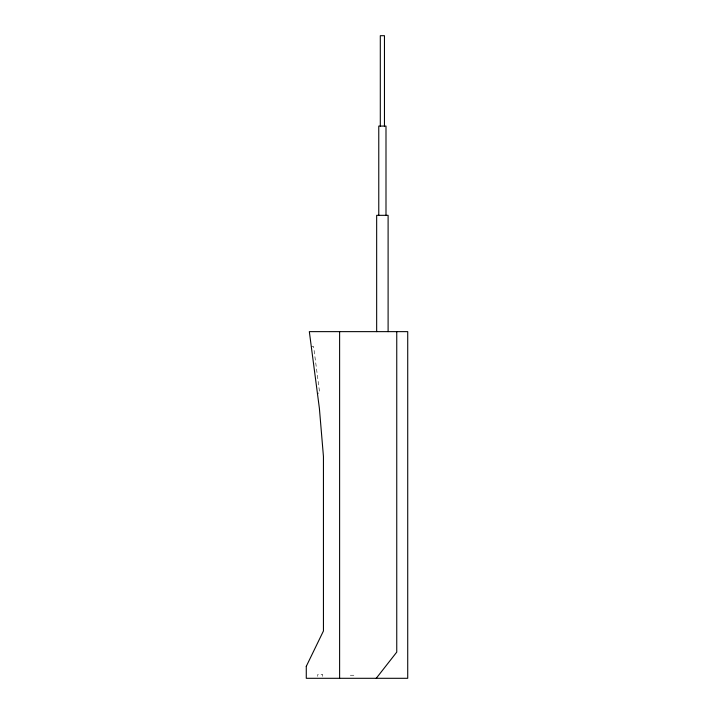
<?xml version="1.0" encoding="UTF-8"?>
<svg xmlns="http://www.w3.org/2000/svg" width="714" height="714" viewBox="0 0 714 714"><rect width="100%" height="100%" fill="white"/><g stroke="black" fill="none" stroke-linecap="round" stroke-linejoin="round"><path stroke-width="0.54" stroke-dasharray="3.57 2.68" d="M311.322 346.799L313.589 346.504L319.676 392.959L317.409 393.253M350.306 675.248L355.429 675.248M322.719 676.39L322.719 674.489L317.757 674.489L317.757 676.39"/><path stroke-width="1.07" d="M339.614 678.3L339.614 331.635M376.662 331.635L376.662 215.325L388.104 215.325L388.104 331.635M378.768 215.325L378.768 126.083L385.997 126.083L385.997 215.325M380.303 126.083L380.303 35.7L384.462 35.7L384.462 126.083M396.752 331.635L396.752 652.114L376.242 678.3M306.279 666.341L306.279 678.3L407.721 678.3L407.721 331.635L309.332 331.635L319.399 408.426L323.442 456.469L323.442 630.971L306.279 666.341"/></g></svg>
